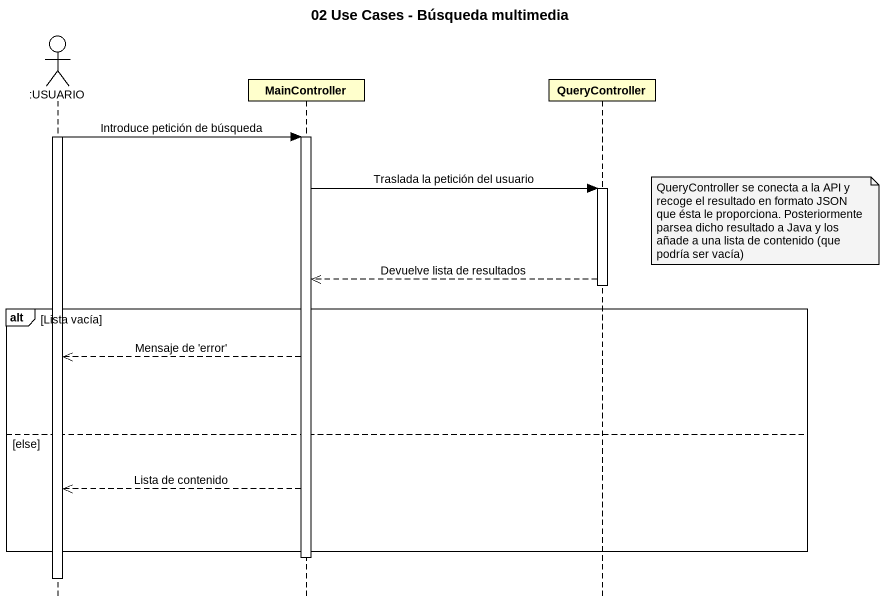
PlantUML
@startuml
title 02 Use Cases - Búsqueda multimedia
hide footbox
actor ":USUARIO" as USUARIO
participant MainController
participant QueryController

activate USUARIO
USUARIO -> MainController : Introduce petición de búsqueda
activate MainController
MainController -> QueryController : Traslada la petición del usuario
activate QueryController
note right of QueryController : QueryController se conecta a la API y recoge el resultado en formato JSON que ésta le proporciona. Posteriormente parsea dicho resultado a Java y los añade a una lista de contenido (que podría ser vacía)
QueryController -->> MainController : Devuelve lista de resultados
deactivate QueryController
alt Lista vacía
  MainController -->> USUARIO : Mensaje de 'error'
else else
  MainController -->> USUARIO : Lista de contenido
end
deactivate MainController
deactivate USUARIO
@enduml
